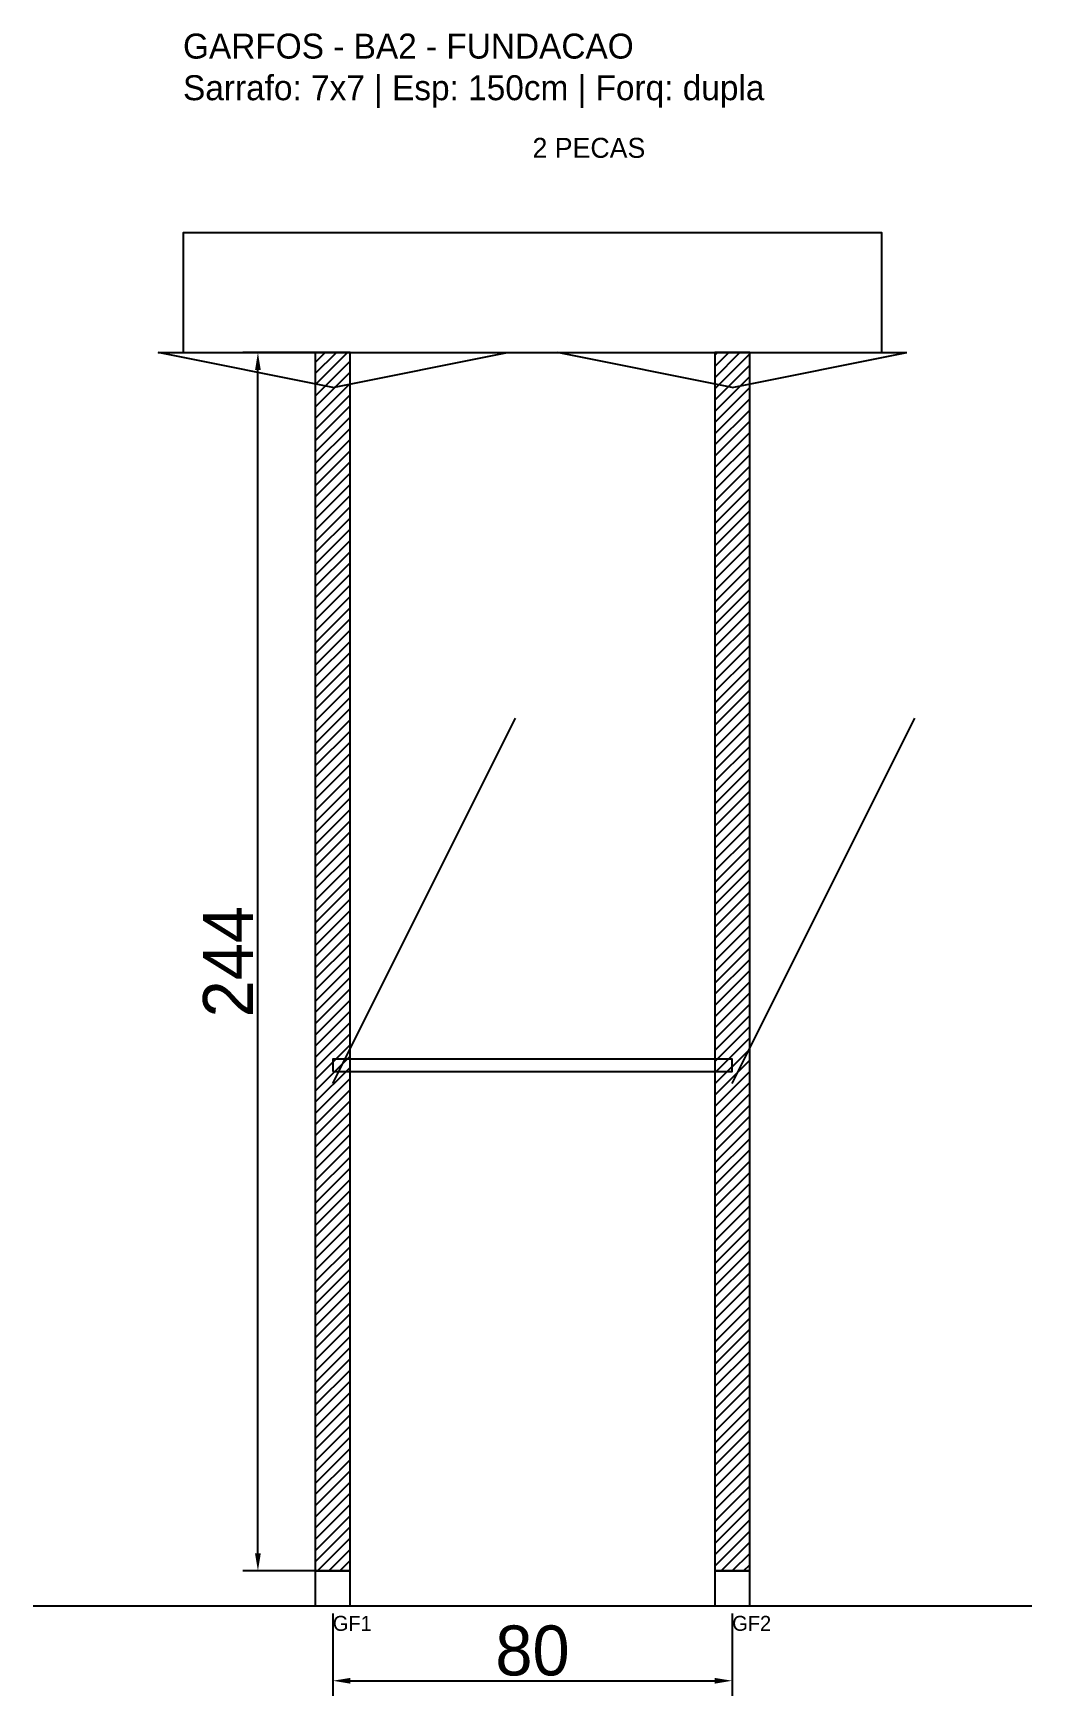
# Model space of a CAD drawing. Header units: metres. Extents: x -30 to 170, y -25 to 308.
import ezdxf

# ---------------------------------------------------------------- set-up
doc = ezdxf.new("R2010")
doc.units = ezdxf.units.M
for name, color, linetype in [('BARRA_ANCORAGEM', 1, 'Continuous'), ('COTA', 241, 'Continuous'), ('GARFOS OK', 3, 'Continuous'), ('NOME DA VIGA', 6, 'Continuous'), ('SARR_7x7', 40, 'Continuous'), ('TIRAS REESCORAMENTO', 252, 'Continuous'), ('VIGAS', 3, 'Continuous')]:
    doc.layers.add(name, color=color, linetype=linetype)
doc.dimstyles.new('EZ DXF', dxfattribs={"dimtxt": 10, "dimasz": 3.5, "dimexe": 3, "dimexo": 1.5, "dimgap": 1, "dimtad": 1, "dimdec": 1, "dimdsep": 46, "dimcen": 2.5, "dimazin": 3, "dimtfac": 1, "dimtmove": 0, "dimatfit": 3})

msp = doc.modelspace()

# ---------------------------------------------------------------- hatches: boundary and pattern name
at = {"layer": 'COTA'}
h = msp.add_hatch(dxfattribs=at)
h.set_pattern_fill('ANSI31', scale=0.5)
h.paths.add_polyline_path([(26.5, 0), (33.5, 0), (33.5, 244), (26.5, 244)])
h = msp.add_hatch(dxfattribs=at)
h.set_pattern_fill('ANSI31', scale=0.5)
h.paths.add_polyline_path([(106.5, 0), (113.5, 0), (113.5, 244), (106.5, 244)])

# ---------------------------------------------------------------- linework, layer by layer
at = {"layer": 'BARRA_ANCORAGEM'}
for p, q in [((30, 97.6), (66.6, 170.8)), ((110, 97.6), (146.6, 170.8))]:
    msp.add_line(p, q, dxfattribs=at)
at = {"layer": 'GARFOS OK'}
for p, q in [((30, 237), (-5, 244)), ((-5, 244), (65, 244)), ((30, 237), (65, 244)), ((110, 237), (75, 244)), ((75, 244), (145, 244)), ((110, 237), (145, 244))]:
    msp.add_line(p, q, dxfattribs=at)
at = {"layer": 'GARFOS OK', "linetype": 'CONTINUOUS'}
msp.add_line((-30, -7), (170, -7), dxfattribs=at)
at = {"layer": 'GARFOS OK'}
for points in [[(26.5, 0), (33.5, 0), (33.5, 244), (26.5, 244), (26.5, 0)], [(106.5, 0), (113.5, 0), (113.5, 244), (106.5, 244), (106.5, 0)]]:
    msp.add_lwpolyline(points, dxfattribs=at)
at = {"layer": 'SARR_7x7'}
for points in [[(26.5, -7), (33.5, -7), (33.5, 0), (26.5, 0), (26.5, -7)], [(106.5, -7), (113.5, -7), (113.5, 0), (106.5, 0), (106.5, -7)]]:
    msp.add_lwpolyline(points, dxfattribs=at)
at = {"layer": 'TIRAS REESCORAMENTO'}
msp.add_lwpolyline([(30, 100), (110, 100), (110, 102.5), (30, 102.5), (30, 100)], dxfattribs=at)
at = {"layer": 'VIGAS'}
msp.add_lwpolyline([(0, 244), (140, 244), (140, 268), (0, 268), (0, 244)], dxfattribs=at)

# ---------------------------------------------------------------- texts
at = {"layer": 'NOME DA VIGA'}
for s, height, p in [('2 PECAS', 4, (70, 283)), ('GF1', 3, (30, -12)), ('GF2', 3, (110, -12))]:
    msp.add_text(s, height=height, dxfattribs=at).set_placement(p)
at = {"layer": 'NOME DA VIGA', "insert": (0, 293), "char_height": 5, "attachment_point": 7}
msp.add_mtext('GARFOS - BA2 - FUNDACAO\\PSarrafo: 7x7 | Esp: 150cm | Forq: dupla', dxfattribs=at)

# ---------------------------------------------------------------- dimensions: what is measured, and where the dimension line sits
at = {"layer": 'COTA'}
msp.add_linear_dim(base=(15, 0), p1=(30, 0), p2=(30, 244), angle=90, dimstyle='EZ DXF', dxfattribs=at).render()
msp.add_linear_dim(base=(30, -22), p1=(30, -7), p2=(110, -7), dimstyle='EZ DXF', dxfattribs=at).render()

doc.saveas('drawing.dxf')
